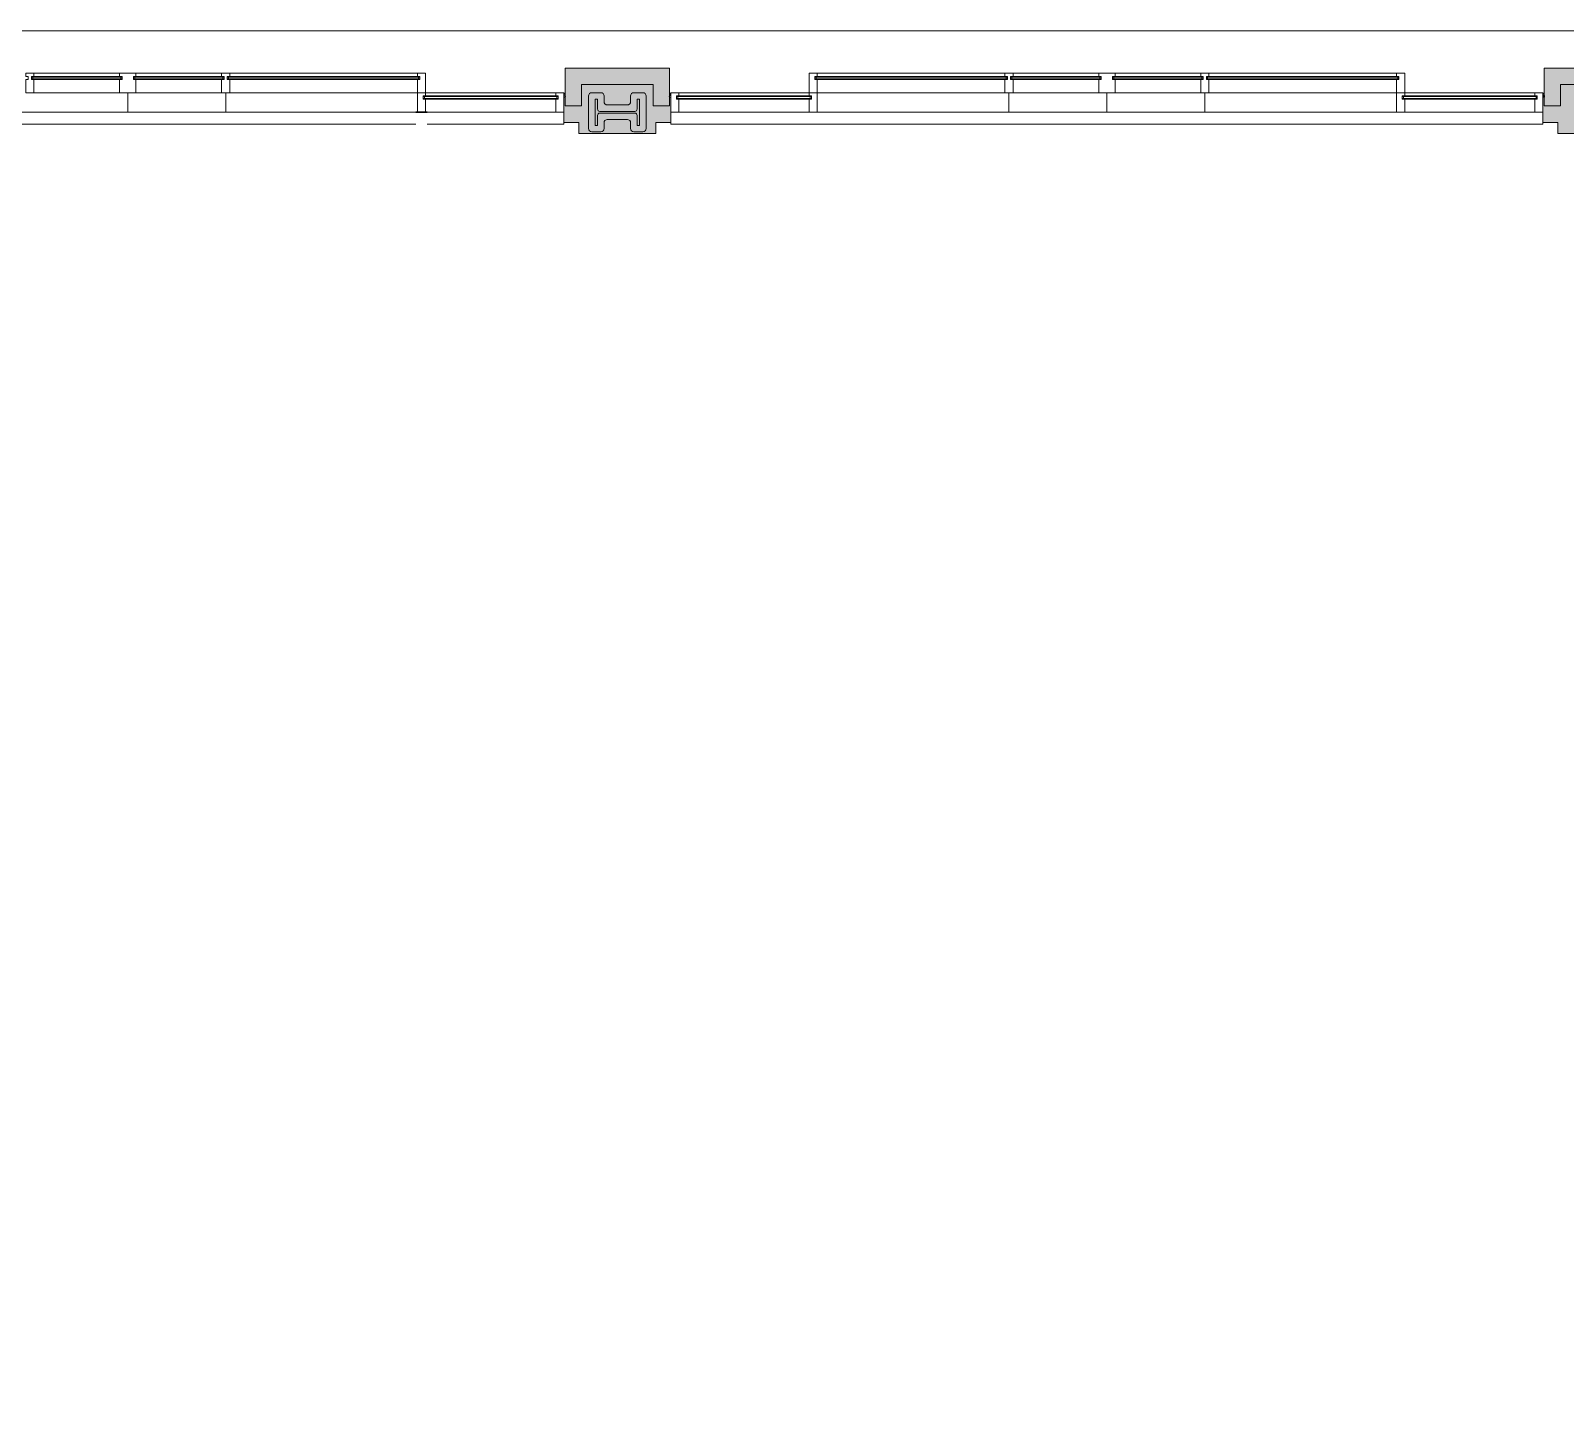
# Model space of a CAD drawing. Header units: inches. Extents: x 1724 to 4524, y -664 to 702.
# Drawn here: x 3069.5 to 3539.7, y 283.1 to 702.4 of the extents above; entities that cross this region are included whole.
import ezdxf

# ---------------------------------------------------------------- set-up
doc = ezdxf.new("R2010")
doc.units = ezdxf.units.IN
doc.header["$MEASUREMENT"] = 0
for name, color, linetype, lineweight in [('A-WALL', 7, 'Continuous', 9), ('B-BASE', 7, 'Continuous', 9), ('NABCA_dwg', 8, 'Continuous', 9), ('NB-PART-GWB', 7, 'Continuous', 9), ('NB-ROD-SEAL', 7, 'Continuous', 9), ('NB-WALL-EXT', 7, 'Continuous', 9), ('NB-WIND-EXT', 7, 'Continuous', 9), ('NB-WIND-MULL', 7, 'Continuous', 9), ('NB-WIND-SILL', 7, 'Continuous', 9)]:
    doc.layers.add(name, color=color, linetype=linetype, lineweight=lineweight)

# ---------------------------------------------------------------- blocks, each defined once
blk = doc.blocks.new('NABCA_dwg_MA-2900-8th-120718_dwg-2391440-New Construction - Test Fit Plan-2421454-Existing - Survey')
at = {"layer": 'B-BASE'}
for points in [[(-6865.04, -2569.6), (-6841.38, -2569.6), (-6841.38, -2566.23), (-6836.91, -2566.23), (-6836.91, -2557.68), (-6837.21, -2557.1), (-6837.21, -2549.6), (-6869.21, -2549.6), (-6869.21, -2557.1), (-6869.59, -2557.1), (-6869.59, -2566.23), (-6865.04, -2566.23)], [(-6541.38, -2569.6), (-6541.38, -2566.23), (-6536.91, -2566.23), (-6536.91, -2557.68), (-6537.21, -2557.1), (-6537.21, -2549.6), (-6569.21, -2549.6), (-6569.21, -2557.1), (-6569.59, -2557.1), (-6569.59, -2566.23), (-6565.04, -2566.23), (-6565.04, -2569.6)]]:
    blk.add_hatch(color=256, dxfattribs=at).paths.add_polyline_path(points, flags=0)
at = {"layer": 'A-WALL', "color": 10, "lineweight": 30}
blk.add_line((-6911.45, -2563.1), (-6914.95, -2563.1), dxfattribs=at)
at = {"layer": 'B-BASE'}
for p, q in [((-6861.03, -2557.1), (-6858.28, -2557.1)), ((-6848.12, -2557.1), (-6845.37, -2557.1)), ((-6856.28, -2560.85), (-6850.12, -2560.85)), ((-6858.53, -2562.85), (-6847.87, -2562.85)), ((-6847.87, -2563.35), (-6858.53, -2563.35)), ((-6857.28, -2566.35), (-6857.28, -2568.1)), ((-6850.12, -2565.35), (-6856.28, -2565.35)), ((-6849.12, -2568.1), (-6849.12, -2566.35)), ((-6858.28, -2569.1), (-6861.03, -2569.1)), ((-6845.37, -2569.1), (-6848.12, -2569.1))]:
    blk.add_line(p, q, dxfattribs=at)
at = {"layer": 'B-BASE', "flags": 128}
for points in [[(-5935.21, -3896.6), (-5935.21, -3904.1), (-8374.21, -3904.1), (-8374.21, -2881.08), (-8378.21, -2881.08), (-8378.21, -2538.1), (-5818.21, -2538.1), (-5818.21, -2548.1)], [(-6862.03, -2568.1), (-6862.03, -2558.6), (-6862.03, -2558.1)], [(-6859.28, -2564.1), (-6859.28, -2567.1), (-6860.03, -2567.1), (-6860.03, -2559.1), (-6859.28, -2559.1), (-6859.28, -2562.1)], [(-6857.28, -2558.1), (-6857.28, -2558.6), (-6857.28, -2559.85)], [(-6849.12, -2559.85), (-6849.12, -2558.6), (-6849.12, -2558.1)], [(-6847.12, -2562.1), (-6847.12, -2559.1), (-6846.37, -2559.1), (-6846.37, -2567.1), (-6847.12, -2567.1), (-6847.12, -2564.1)], [(-6844.37, -2558.1), (-6844.37, -2558.6), (-6844.37, -2568.1)]]:
    blk.add_lwpolyline(points, dxfattribs=at)
at = {"layer": 'B-BASE'}
for centre, radius, start, end in [((-6861.03, -2558.1), 1, 90, 180), ((-6858.28, -2558.1), 1, 0, 90), ((-6848.12, -2558.1), 1, 90, 180), ((-6845.37, -2558.1), 1, 0, 90), ((-6858.53, -2562.1), 0.75, 180, 270), ((-6856.28, -2559.85), 1, 180, 270), ((-6850.12, -2559.85), 1, 270, 0), ((-6847.87, -2562.1), 0.75, 270, 0), ((-6858.53, -2564.1), 0.75, 90, 180), ((-6856.28, -2566.35), 1, 90, 180), ((-6850.12, -2566.35), 1, 0, 90), ((-6847.87, -2564.1), 0.75, 0, 90), ((-6861.03, -2568.1), 1, 180, 270), ((-6858.28, -2568.1), 1, 270, 0), ((-6848.12, -2568.1), 1, 180, 270), ((-6845.37, -2568.1), 1, 270, 0)]:
    blk.add_arc(centre, radius, start, end, dxfattribs=at)
at = {"layer": 'NB-PART-GWB', "flags": 128}
for points in [[(-6869.58, -2562.1), (-6869.58, -2566.23), (-6865.03, -2566.23), (-6865.03, -2569.6), (-6841.37, -2569.6), (-6841.37, -2566.23), (-6836.83, -2566.23), (-6836.83, -2562.1)], [(-6569.59, -2562.1), (-6569.59, -2566.23), (-6565.04, -2566.23), (-6565.04, -2569.6), (-6541.38, -2569.6), (-6541.38, -2566.23), (-6536.84, -2566.23), (-6536.84, -2562.1)]]:
    blk.add_lwpolyline(points, dxfattribs=at)
at = {"layer": 'NB-ROD-SEAL'}
for centre, start, end in [((-6869.31, -2556.78), 230.0218, 303.3522), ((-6869.31, -2556.92), 230.0218, 303.3522), ((-6869.31, -2557.08), 230.0218, 303.3522), ((-6869.31, -2557.28), 230.0218, 303.3522), ((-6869.31, -2557.5), 230.0218, 303.3522), ((-6837.09, -2556.81), 236.6478, 309.9782), ((-6837.09, -2556.94), 236.6478, 309.9782), ((-6837.09, -2557.11), 236.6478, 309.9782), ((-6837.09, -2557.3), 236.6478, 309.9782), ((-6837.09, -2557.53), 236.6478, 309.9782), ((-6569.31, -2556.78), 230.0218, 303.3522), ((-6569.31, -2556.92), 230.0218, 303.3522), ((-6569.31, -2557.08), 230.0218, 303.3522), ((-6569.31, -2557.28), 230.0218, 303.3522), ((-6569.31, -2557.5), 230.0218, 303.3522)]:
    blk.add_arc(centre, 0.419, start, end, dxfattribs=at)
for centre in [(-6869.32, -2558.21), (-6837.08, -2558.24), (-6569.32, -2558.21)]:
    blk.add_ellipse(centre, major_axis=(0, 0.333), ratio=0.724983, dxfattribs=at)
at = {"layer": 'NB-WALL-EXT', "flags": 128}
for points in [[(-6869.2, -2549.6), (-6837.2, -2549.6), (-6837.2, -2558.6), (-6837.2, -2561.1), (-6842.2, -2561.1), (-6842.2, -2558.6), (-6842.2, -2554.6), (-6864.2, -2554.6), (-6864.2, -2558.6), (-6864.2, -2561.1), (-6869.2, -2561.1), (-6869.2, -2558.6)], [(-6569.21, -2549.6), (-6537.21, -2549.6), (-6537.21, -2558.6), (-6537.21, -2561.1), (-6542.21, -2561.1), (-6542.21, -2558.6), (-6542.21, -2554.6), (-6564.21, -2554.6), (-6564.21, -2558.6), (-6564.21, -2561.1), (-6569.21, -2561.1), (-6569.21, -2558.6)]]:
    blk.add_lwpolyline(points, close=True, dxfattribs=at)
at = {"layer": 'NB-WIND-EXT'}
for p, q in [((-7004.95, -2552.1), (-7032.7, -2552.1)), ((-7004.95, -2552.3), (-7032.7, -2552.3)), ((-7004.95, -2552.9), (-7032.7, -2552.9)), ((-7004.95, -2553.1), (-7032.7, -2553.1)), ((-7032.32, -2552.9), (-7032.32, -2552.3)), ((-7005.33, -2552.9), (-7005.33, -2552.3)), ((-7001.45, -2552.1), (-6973.7, -2552.1)), ((-7001.45, -2552.3), (-6973.7, -2552.3)), ((-7001.45, -2552.9), (-6973.7, -2552.9)), ((-7001.45, -2553.1), (-6973.7, -2553.1)), ((-7001.07, -2552.9), (-7001.07, -2552.3)), ((-6974.08, -2552.9), (-6974.08, -2552.3)), ((-6972.7, -2552.1), (-6914.45, -2552.1)), ((-6972.7, -2552.3), (-6913.7, -2552.3)), ((-6972.7, -2552.9), (-6913.7, -2552.9)), ((-6972.7, -2553.1), (-6914.45, -2553.1)), ((-6972.32, -2552.9), (-6972.32, -2552.3)), ((-6914.08, -2552.9), (-6914.08, -2552.3)), ((-6733.7, -2552.3), (-6792.7, -2552.3)), ((-6733.7, -2552.9), (-6792.7, -2552.9)), ((-6792.32, -2552.9), (-6792.32, -2552.3)), ((-6733.7, -2552.1), (-6791.95, -2552.1)), ((-6733.7, -2553.1), (-6791.95, -2553.1)), ((-6734.08, -2552.9), (-6734.08, -2552.3)), ((-6704.95, -2552.1), (-6732.7, -2552.1)), ((-6704.95, -2552.3), (-6732.7, -2552.3)), ((-6704.95, -2552.9), (-6732.7, -2552.9)), ((-6704.95, -2553.1), (-6732.7, -2553.1)), ((-6732.32, -2552.9), (-6732.32, -2552.3)), ((-6705.33, -2552.9), (-6705.33, -2552.3)), ((-6701.45, -2552.1), (-6673.7, -2552.1)), ((-6701.45, -2552.3), (-6673.7, -2552.3)), ((-6701.45, -2552.9), (-6673.7, -2552.9)), ((-6701.45, -2553.1), (-6673.7, -2553.1)), ((-6701.07, -2552.9), (-6701.07, -2552.3)), ((-6674.08, -2552.9), (-6674.08, -2552.3)), ((-6672.7, -2552.1), (-6614.45, -2552.1)), ((-6672.7, -2552.3), (-6613.7, -2552.3)), ((-6672.7, -2552.9), (-6613.7, -2552.9)), ((-6672.7, -2553.1), (-6614.45, -2553.1)), ((-6672.32, -2552.9), (-6672.32, -2552.3)), ((-6614.08, -2552.9), (-6614.08, -2552.3)), ((-6912.7, -2558.3), (-6871.33, -2558.3)), ((-6912.7, -2558.9), (-6871.33, -2558.9)), ((-6911.95, -2558.1), (-6871.33, -2558.1)), ((-6911.95, -2559.1), (-6871.33, -2559.1)), ((-6794.45, -2558.1), (-6835.08, -2558.1)), ((-6793.7, -2558.3), (-6835.08, -2558.3)), ((-6793.7, -2558.9), (-6835.08, -2558.9)), ((-6794.45, -2559.1), (-6835.08, -2559.1)), ((-6612.7, -2558.3), (-6571.33, -2558.3)), ((-6612.7, -2558.9), (-6571.33, -2558.9)), ((-6611.95, -2558.1), (-6571.33, -2558.1)), ((-6611.95, -2559.1), (-6571.33, -2559.1))]:
    blk.add_line(p, q, dxfattribs=at)
at = {"layer": 'NB-WIND-EXT', "flags": 128}
for points in [[(-6912.32, -2558.9), (-6912.32, -2558.6), (-6912.32, -2558.3)], [(-6871.7, -2558.3), (-6871.7, -2558.6), (-6871.7, -2558.9)], [(-6834.7, -2558.3), (-6834.7, -2558.6), (-6834.7, -2558.9)], [(-6794.08, -2558.9), (-6794.08, -2558.6), (-6794.08, -2558.3)], [(-6612.32, -2558.9), (-6612.32, -2558.6), (-6612.32, -2558.3)], [(-6571.7, -2558.3), (-6571.7, -2558.6), (-6571.7, -2558.9)]]:
    blk.add_lwpolyline(points, dxfattribs=at)
at = {"layer": 'NB-WIND-MULL', "flags": 128}
for points in [[(-7032.7, -2553.1), (-7032.7, -2552.1), (-7031.95, -2552.1), (-7031.95, -2551.1), (-7034.45, -2551.1), (-7034.45, -2552.1), (-7033.7, -2552.1), (-7033.7, -2553.1), (-7034.45, -2553.1), (-7034.45, -2557.1), (-7031.95, -2557.1), (-7031.95, -2553.1)], [(-7004.95, -2553.1), (-7004.95, -2552.1), (-7005.7, -2552.1), (-7005.7, -2551.1), (-7000.7, -2551.1), (-7000.7, -2552.1), (-7001.45, -2552.1), (-7001.45, -2553.1), (-7000.7, -2553.1), (-7000.7, -2557.1), (-7005.7, -2557.1), (-7005.7, -2553.1)], [(-6973.7, -2553.1), (-6973.7, -2552.1), (-6974.45, -2552.1), (-6974.45, -2551.1), (-6971.95, -2551.1), (-6971.95, -2552.1), (-6972.7, -2552.1), (-6972.7, -2553.1), (-6971.95, -2553.1), (-6971.95, -2557.1), (-6974.45, -2557.1), (-6974.45, -2553.1)], [(-6914.45, -2551.1), (-6914.45, -2552.1), (-6913.7, -2552.1), (-6913.7, -2553.1), (-6914.45, -2553.1), (-6914.45, -2557.1), (-6911.95, -2557.1), (-6911.95, -2551.1)], [(-6791.95, -2551.1), (-6791.95, -2552.1), (-6792.7, -2552.1), (-6792.7, -2553.1), (-6791.95, -2553.1), (-6791.95, -2557.1), (-6794.45, -2557.1), (-6794.45, -2551.1)], [(-6732.7, -2553.1), (-6732.7, -2552.1), (-6731.95, -2552.1), (-6731.95, -2551.1), (-6734.45, -2551.1), (-6734.45, -2552.1), (-6733.7, -2552.1), (-6733.7, -2553.1), (-6734.45, -2553.1), (-6734.45, -2557.1), (-6731.95, -2557.1), (-6731.95, -2553.1)], [(-6704.95, -2553.1), (-6704.95, -2552.1), (-6705.7, -2552.1), (-6705.7, -2551.1), (-6700.7, -2551.1), (-6700.7, -2552.1), (-6701.45, -2552.1), (-6701.45, -2553.1), (-6700.7, -2553.1), (-6700.7, -2557.1), (-6705.7, -2557.1), (-6705.7, -2553.1)], [(-6673.7, -2553.1), (-6673.7, -2552.1), (-6674.45, -2552.1), (-6674.45, -2551.1), (-6671.95, -2551.1), (-6671.95, -2552.1), (-6672.7, -2552.1), (-6672.7, -2553.1), (-6671.95, -2553.1), (-6671.95, -2557.1), (-6674.45, -2557.1), (-6674.45, -2553.1)], [(-6614.45, -2551.1), (-6614.45, -2552.1), (-6613.7, -2552.1), (-6613.7, -2553.1), (-6614.45, -2553.1), (-6614.45, -2557.1), (-6611.95, -2557.1), (-6611.95, -2551.1)], [(-6872.08, -2557.1), (-6872.08, -2558.1), (-6871.33, -2558.1), (-6871.33, -2558.6), (-6871.33, -2559.1), (-6872.08, -2559.1), (-6872.08, -2563.1), (-6869.58, -2563.1), (-6869.58, -2558.6), (-6869.58, -2557.1)], [(-6834.33, -2557.1), (-6834.33, -2558.1), (-6835.08, -2558.1), (-6835.08, -2558.6), (-6835.08, -2559.1), (-6834.33, -2559.1), (-6834.33, -2563.1), (-6836.83, -2563.1), (-6836.83, -2558.6), (-6836.83, -2557.1)], [(-6794.45, -2557.1), (-6794.45, -2558.1), (-6793.7, -2558.1), (-6793.7, -2558.6), (-6793.7, -2559.1), (-6794.45, -2559.1), (-6794.45, -2563.1), (-6791.95, -2563.1), (-6791.95, -2558.6), (-6791.95, -2557.1)], [(-6572.08, -2557.1), (-6572.08, -2558.1), (-6571.33, -2558.1), (-6571.33, -2558.6), (-6571.33, -2559.1), (-6572.08, -2559.1), (-6572.08, -2563.1), (-6569.58, -2563.1), (-6569.58, -2558.6), (-6569.58, -2557.1)]]:
    blk.add_lwpolyline(points, close=True, dxfattribs=at)
for points in [[(-6914.45, -2563.1), (-6914.45, -2558.6), (-6914.45, -2557.1), (-6911.95, -2557.1), (-6911.95, -2558.1), (-6912.7, -2558.1), (-6912.7, -2558.6), (-6912.7, -2559.1), (-6911.95, -2559.1), (-6911.95, -2563.1)], [(-6614.45, -2562.91), (-6614.45, -2558.6), (-6614.45, -2557.1), (-6611.95, -2557.1), (-6611.95, -2558.1), (-6612.7, -2558.1), (-6612.7, -2558.6), (-6612.7, -2559.1), (-6611.95, -2559.1), (-6611.95, -2562.91)]]:
    blk.add_lwpolyline(points, dxfattribs=at)
at = {"layer": 'NB-WIND-SILL'}
for p, q in [((-7005.7, -2551.1), (-7031.95, -2551.1)), ((-7000.7, -2551.1), (-6974.45, -2551.1)), ((-6971.96, -2551.1), (-6914.45, -2551.1)), ((-6734.45, -2551.1), (-6791.95, -2551.1)), ((-6705.7, -2551.1), (-6731.95, -2551.1)), ((-6700.7, -2551.1), (-6674.45, -2551.1)), ((-6671.96, -2551.1), (-6614.45, -2551.1)), ((-7005.7, -2557.1), (-7031.95, -2557.1)), ((-7000.7, -2557.1), (-6974.45, -2557.1)), ((-6971.96, -2557.1), (-6914.45, -2557.1)), ((-6911.95, -2557.1), (-6872.08, -2557.1)), ((-6794.45, -2557.1), (-6834.33, -2557.1)), ((-6734.45, -2557.1), (-6791.95, -2557.1)), ((-6705.7, -2557.1), (-6731.95, -2557.1)), ((-6700.7, -2557.1), (-6674.45, -2557.1)), ((-6671.96, -2557.1), (-6614.45, -2557.1)), ((-6611.95, -2557.1), (-6572.08, -2557.1)), ((-7134.33, -2563.1), (-6914.95, -2563.1)), ((-6911.45, -2563.1), (-6872.08, -2563.1))]:
    blk.add_line(p, q, dxfattribs=at)
at = {"layer": 'NB-WIND-SILL', "flags": 128}
for points in [[(-7003.2, -2557.1), (-7003.2, -2558.6), (-7003.2, -2557.1), (-7003.2, -2558.6), (-7003.2, -2561.1), (-7003.2, -2558.6), (-7003.2, -2563.1)], [(-6973.2, -2557.1), (-6973.2, -2558.6), (-6973.2, -2563.1)], [(-6733.2, -2557.1), (-6733.2, -2558.6), (-6733.2, -2563.1)], [(-6703.2, -2557.1), (-6703.2, -2558.6), (-6703.2, -2557.1), (-6703.2, -2558.6), (-6703.2, -2561.1), (-6703.2, -2558.6), (-6703.2, -2563.1)], [(-6673.2, -2557.1), (-6673.2, -2558.6), (-6673.2, -2563.1)], [(-6914.95, -2566.73), (-7136.83, -2566.73), (-7136.83, -2566.23)], [(-6869.58, -2566.23), (-6869.58, -2566.73), (-6911.45, -2566.73)], [(-6569.58, -2566.23), (-6569.58, -2566.73), (-6611.95, -2566.73), (-6836.83, -2566.73), (-6836.83, -2566.23)], [(-6834.33, -2563.1), (-6611.95, -2563.1), (-6572.08, -2563.1)]]:
    blk.add_lwpolyline(points, dxfattribs=at)
blk = doc.blocks.new('NABCA_dwg-2391440-Existing - Survey')
blk.add_blockref('NABCA_dwg_MA-2900-8th-120718_dwg-2391440-New Construction - Test Fit Plan-2421454-Existing - Survey', (10102.48, 3240.5))

msp = doc.modelspace()

# ---------------------------------------------------------------- block references
at = {"layer": 'NABCA_dwg', "color": 7}
msp.add_blockref('NABCA_dwg-2391440-Existing - Survey', (0, 0), dxfattribs=at)

doc.saveas('drawing.dxf')
